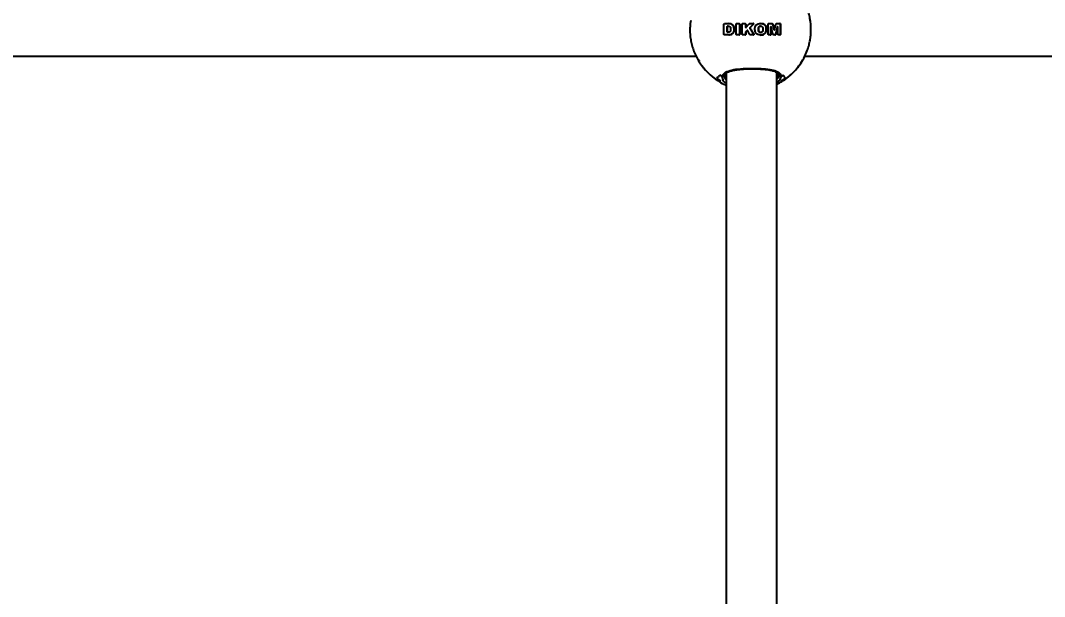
# Model space of a CAD drawing. Header units: millimetres. Extents: x -3650 to 2858, y -2899 to 2376.
# Drawn here: x -625.3 to -303.7, y 248.1 to 428.9 of the extents above; entities that cross this region are included whole.
import ezdxf

# ---------------------------------------------------------------- set-up
doc = ezdxf.new("R2010")
doc.units = ezdxf.units.MM
doc.layers.add('DIKOM_ОБЪЕКТ', color=7, linetype='Continuous')
doc.layers.add('DIKOM_РАЗМЕР_ЗОНА', color=7, linetype='Continuous')
doc.styles.add('style1', font='arial.ttf', dxfattribs={"width": 0.8})
doc.dimstyles.new('1-50', dxfattribs={"dimtxt": 300, "dimasz": 200, "dimexe": 100, "dimexo": 0, "dimgap": 100, "dimtad": 1, "dimdec": 0, "dimtxsty": 'style1', "dimcen": 0, "dimclrd": 7, "dimclre": 7, "dimadec": 1, "dimazin": 2, "dimtfac": 1, "dimtdec": 0, "dimtmove": 0, "dimatfit": 3, "dimfxl": 0, "dimlwd": 25, "dimlwe": 18, "dimarcsym": 0})

# ---------------------------------------------------------------- blocks, each defined once
blk = doc.blocks.new('*D1')
at = {"layer": 'Defpoints', "color": 0, "transparency": 16777216}
for p in [(-3199.48, 2375.76), (417.74, 2375.76), (57.96, -2124.24)]:
    blk.add_point(p, dxfattribs=at)
at = {"layer": 'DIKOM_РАЗМЕР_ЗОНА', "color": 7, "lineweight": 18, "transparency": 16777216}
for p, q in [((417.74, 2375.76), (-3299.48, 2375.76)), ((57.96, -2124.24), (-3299.48, -2124.24))]:
    blk.add_line(p, q, dxfattribs=at)
at = {"layer": 'DIKOM_РАЗМЕР_ЗОНА', "color": 7, "lineweight": 25, "transparency": 16777216}
blk.add_line((-3199.48, -1924.24), (-3199.48, 2175.76), dxfattribs=at)
at = {"layer": 'DIKOM_РАЗМЕР_ЗОНА', "color": 7, "transparency": 16777216}
for points in [[(-3232.81, 2175.76), (-3166.14, 2175.76), (-3199.48, 2375.76)], [(-3232.81, -1924.24), (-3166.14, -1924.24), (-3199.48, -2124.24)]]:
    blk.add_solid(points, dxfattribs=at)
at = {"layer": 'DIKOM_РАЗМЕР_ЗОНА', "color": 0, "transparency": 16777216, "insert": (-3452.65, 125.76), "char_height": 300, "attachment_point": 5, "rotation": 90, "style": 'style1'}
blk.add_mtext('4500', dxfattribs=at)

msp = doc.modelspace()

# ---------------------------------------------------------------- linework, layer by layer
at = {"layer": 'DIKOM_ОБЪЕКТ'}
for p, q in [((-404.41, 427.78), (-404.31, 427.89)), ((-404.31, 427.89), (-404.2, 427.93)), ((-404.2, 427.93), (-404.11, 427.93)), ((-404.11, 427.93), (-402.77, 427.93)), ((-402.77, 427.93), (-402.06, 427.83)), ((-402.06, 427.83), (-402.77, 427.93)), ((-402.06, 427.83), (-401.91, 427.77)), ((-401.91, 427.77), (-402.06, 427.83)), ((-402.06, 427.83), (-402.06, 427.83)), ((-401.91, 427.77), (-401.39, 427.31)), ((-401.4, 427.31), (-401.91, 427.77)), ((-401.91, 427.77), (-401.91, 427.77)), ((-400.29, 427.93), (-399.59, 427.93)), ((-398.39, 427.93), (-397.7, 427.93)), ((-397.36, 426.76), (-396.48, 427.78)), ((-396.15, 427.93), (-395.11, 427.93)), ((-396.06, 426.75), (-395.05, 427.79)), ((-395.05, 427.79), (-396.05, 426.75)), ((-395.05, 427.79), (-395.05, 427.79)), ((-392.14, 427.91), (-392.81, 427.95)), ((-392.14, 427.91), (-392.14, 427.91)), ((-390.24, 427.93), (-389.23, 427.93)), ((-388.54, 425.98), (-388.99, 427.74)), ((-388.98, 427.74), (-388.53, 425.98)), ((-388.44, 425.98), (-388, 427.74)), ((-387.75, 427.93), (-386.75, 427.93)), ((-404.41, 424.61), (-404.41, 427.73)), ((-404.4, 424.56), (-404.41, 424.61)), ((-403.3, 426.94), (-403.3, 425.41)), ((-403.3, 425.41), (-403.3, 426.94)), ((-403.3, 426.94), (-403.3, 426.94)), ((-403.3, 425.41), (-403.3, 425.41)), ((-403.07, 425.21), (-403.07, 425.21)), ((-403.06, 427.14), (-403.06, 427.14)), ((-403.05, 427.14), (-402.87, 427.13)), ((-402.67, 425.24), (-403.05, 425.21)), ((-403.04, 427.14), (-403.04, 427.14)), ((-403.04, 425.21), (-403.04, 425.21)), ((-402.46, 426.98), (-402.37, 426.87)), ((-401.2, 426.87), (-401.4, 427.31)), ((-401.4, 427.31), (-401.39, 427.31)), ((-401.39, 427.31), (-401.2, 426.87)), ((-401.25, 425.31), (-401.12, 425.89)), ((-401.25, 425.31), (-401.24, 425.31)), ((-401.12, 425.89), (-401.24, 425.31)), ((-401.2, 426.87), (-401.12, 425.89)), ((-401.12, 425.89), (-401.2, 426.87)), ((-401.2, 426.87), (-401.2, 426.87)), ((-401.12, 425.89), (-401.12, 425.89)), ((-400.49, 424.61), (-400.49, 427.73)), ((-399.39, 427.73), (-399.39, 424.61)), ((-399.39, 424.61), (-399.39, 427.73)), ((-399.39, 427.73), (-399.39, 427.73)), ((-399.39, 424.61), (-399.39, 424.61)), ((-398.59, 424.61), (-398.59, 427.74)), ((-397.5, 427.73), (-397.5, 426.8)), ((-397.5, 426.8), (-397.5, 427.73)), ((-397.5, 427.73), (-397.5, 427.73)), ((-397.5, 426.8), (-397.5, 426.8)), ((-397.5, 425.07), (-397.5, 424.61)), ((-397.5, 424.61), (-397.5, 425.07)), ((-397.5, 425.07), (-397.5, 425.07)), ((-397.5, 424.61), (-397.5, 424.61)), ((-397.43, 426.73), (-397.42, 426.73)), ((-397.07, 425.71), (-397.36, 425.41)), ((-397.36, 425.41), (-397.07, 425.71)), ((-397.36, 425.41), (-397.36, 425.41)), ((-397.07, 425.71), (-397.07, 425.71)), ((-396.97, 425.76), (-396.97, 425.76)), ((-396.28, 424.59), (-396.84, 425.68)), ((-396.09, 426.44), (-396.09, 426.44)), ((-396.06, 426.75), (-396.05, 426.75)), ((-394.96, 424.58), (-394.96, 424.58)), ((-393.52, 426.53), (-393.52, 425.81)), ((-393.52, 426.53), (-393.52, 426.53)), ((-393.52, 425.81), (-393.52, 426.53)), ((-393.52, 425.81), (-393.4, 425.46)), ((-393.52, 425.81), (-393.52, 425.81)), ((-393.39, 425.46), (-393.52, 425.81)), ((-393.4, 425.46), (-393.39, 425.46)), ((-393.35, 426.94), (-393.35, 426.94)), ((-393.08, 427.13), (-393.08, 427.13)), ((-392.84, 425.16), (-392.83, 425.16)), ((-392.82, 427.18), (-392.82, 427.18)), ((-392.11, 425.81), (-392.23, 425.45)), ((-392.1, 426.45), (-392.11, 425.81)), ((-391.13, 425.4), (-391.12, 425.4)), ((-391.1, 426.87), (-391.1, 426.87)), ((-390.44, 424.61), (-390.44, 427.73)), ((-389.57, 424.61), (-389.57, 426.9)), ((-389.57, 426.9), (-389.56, 426.9)), ((-389.57, 424.61), (-389.56, 424.61)), ((-389.56, 426.9), (-389.56, 424.61)), ((-389.54, 426.92), (-389.54, 426.92)), ((-388.94, 424.61), (-389.51, 426.9)), ((-388.54, 425.98), (-388.53, 425.98)), ((-388.49, 425.95), (-388.49, 425.95)), ((-387.47, 426.9), (-388.05, 424.61)), ((-388.05, 424.61), (-387.47, 426.9)), ((-388.05, 424.61), (-388.05, 424.61)), ((-387.47, 426.9), (-387.47, 426.9)), ((-387.44, 426.92), (-387.45, 426.92)), ((-387.42, 424.61), (-387.42, 426.9)), ((-386.56, 424.61), (-386.56, 427.73)), ((-386.56, 427.73), (-386.55, 427.73)), ((-386.56, 424.61), (-386.55, 424.61)), ((-386.55, 427.73), (-386.55, 424.61)), ((-404.19, 424.42), (-404.32, 424.47)), ((-404.11, 424.41), (-404.19, 424.42)), ((-402.76, 424.41), (-404.11, 424.41)), ((-402.63, 424.42), (-402.76, 424.41)), ((-402.75, 424.41), (-402.63, 424.42)), ((-402.1, 424.51), (-402.63, 424.42)), ((-402.63, 424.42), (-402.11, 424.51)), ((-402.63, 424.42), (-402.63, 424.42)), ((-402.11, 424.51), (-402.1, 424.51)), ((-399.59, 424.41), (-400.29, 424.41)), ((-397.7, 424.41), (-398.39, 424.41)), ((-395.05, 424.41), (-395.99, 424.41)), ((-392.8, 424.35), (-392.13, 424.44)), ((-392.13, 424.44), (-392.13, 424.44)), ((-389.76, 424.41), (-390.24, 424.41)), ((-388.29, 424.41), (-388.69, 424.41)), ((-386.75, 424.41), (-387.23, 424.41)), ((-678.92, 417.76), (-413.11, 417.76)), ((-412.23, 416.52), (-412.15, 416.26)), ((-412.04, 415.93), (-411.99, 415.77)), ((-378.92, 417.76), (-113.11, 417.76)), ((-403.67, 412.34), (-403.67, 139.7)), ((-387.67, 139.51), (-387.67, 412.53)), ((-387.2, 411.73), (-387.17, 411.82)), ((-404.61, 410.25), (-404.89, 411.34)), ((-404.09, 411.56), (-404.07, 411.48)), ((-386.41, 411.34), (-386.73, 410.53)), ((-385.84, 410.01), (-386.35, 409.94)), ((-385.76, 410.3), (-385.76, 410.02))]:
    msp.add_line(p, q, dxfattribs=at)
for centre, radius, start, end in [((-395.99, 426.01), 18.99, 212.6297, 237.3346), ((-396.01, 426.01), 18.99, 302.6645, 327.3711), ((-395.7, 425.93), 17.24, 234.9385, 237.7832), ((-395.62, 425.96), 17.27, 302.2198, 305.0585), ((-395.83, 426.02), 18.67, 234.3734, 239.4081), ((-395.85, 426.02), 18.67, 300.5919, 305.6266)]:
    msp.add_arc(centre, radius, start, end, dxfattribs=at)
for points, knots in [([(-376.99, 426.02), (-377.02, 426.85), (-377.07, 428.01), (-377.34, 429.72), (-377.68, 431.18), (-378.24, 432.88), (-379.01, 434.61), (-380, 436.34), (-381.21, 438.02), (-382.65, 439.6), (-384.19, 440.97), (-385.31, 441.71), (-385.83, 442.04)], [0, 0, 0, 0, 0.129772, 0.183154, 0.271804, 0.364324, 0.464038, 0.568646, 0.677255, 0.789169, 0.9039, 1, 1, 1, 1]), ([(-414.73, 428.9), (-414.8, 428.58), (-414.99, 427.69), (-415.02, 425.7), (-414.97, 423.92), (-414.75, 422.99), (-414.73, 422.89)], [0, 0, 0, 0, 0.17298, 0.481717, 0.944279, 1, 1, 1, 1]), ([(-404.41, 427.73), (-404.41, 427.74), (-404.41, 427.76), (-404.41, 427.78), (-404.41, 427.78)], [0, 0, 0, 0, 0.539262, 1, 1, 1, 1]), ([(-400.49, 427.73), (-400.49, 427.76), (-400.48, 427.8), (-400.45, 427.86), (-400.4, 427.9), (-400.34, 427.93), (-400.3, 427.93), (-400.29, 427.93)], [0, 0, 0, 0, 0.210779, 0.421568, 0.633276, 0.854079, 1, 1, 1, 1]), ([(-399.39, 427.73), (-399.4, 427.76), (-399.4, 427.8), (-399.44, 427.86), (-399.5, 427.91), (-399.55, 427.93), (-399.59, 427.93), (-399.6, 427.93)], [0, 0, 0, 0, 0.21964, 0.43883, 0.666547, 0.904071, 1, 1, 1, 1]), ([(-399.59, 427.93), (-399.57, 427.93), (-399.52, 427.92), (-399.45, 427.88), (-399.41, 427.82), (-399.39, 427.77), (-399.39, 427.74), (-399.39, 427.73)], [0, 0, 0, 0, 0.240873, 0.481833, 0.721936, 0.953804, 1, 1, 1, 1]), ([(-398.59, 427.74), (-398.59, 427.76), (-398.59, 427.8), (-398.55, 427.86), (-398.51, 427.9), (-398.45, 427.93), (-398.41, 427.93), (-398.39, 427.93)], [0, 0, 0, 0, 0.207862, 0.415928, 0.622542, 0.831295, 1, 1, 1, 1]), ([(-397.7, 427.93), (-397.68, 427.93), (-397.63, 427.92), (-397.57, 427.89), (-397.52, 427.83), (-397.5, 427.78), (-397.5, 427.74), (-397.5, 427.73)], [0, 0, 0, 0, 0.228841, 0.457649, 0.687824, 0.916882, 1, 1, 1, 1]), ([(-397.5, 427.73), (-397.51, 427.76), (-397.51, 427.8), (-397.55, 427.87), (-397.61, 427.91), (-397.66, 427.93), (-397.69, 427.93), (-397.7, 427.93)], [0, 0, 0, 0, 0.224377, 0.448545, 0.676077, 0.906257, 1, 1, 1, 1]), ([(-396.48, 427.78), (-396.44, 427.82), (-396.36, 427.89), (-396.24, 427.93), (-396.17, 427.93), (-396.15, 427.93)], [0, 0, 0, 0, 0.427552, 0.855209, 1, 1, 1, 1]), ([(-395.11, 427.93), (-395.1, 427.93), (-395.08, 427.93), (-395.06, 427.91), (-395.04, 427.89), (-395.03, 427.86), (-395.03, 427.84), (-395.03, 427.81), (-395.04, 427.8), (-395.05, 427.79)], [0, 0, 0, 0, 0.146757, 0.29385, 0.44112, 0.590332, 0.739886, 0.88992, 1, 1, 1, 1]), ([(-395.05, 427.79), (-395.05, 427.8), (-395.03, 427.81), (-395.03, 427.84), (-395.03, 427.87), (-395.04, 427.9), (-395.07, 427.92), (-395.09, 427.93), (-395.11, 427.93), (-395.11, 427.93)], [0, 0, 0, 0, 0.149735, 0.298744, 0.449194, 0.598837, 0.748285, 0.896886, 1, 1, 1, 1]), ([(-394.54, 426.85), (-394.48, 427.02), (-394.35, 427.34), (-394, 427.69), (-393.72, 427.82), (-393.58, 427.88)], [0, 0, 0, 0, 0.356965, 0.695181, 1, 1, 1, 1]), ([(-393.58, 427.88), (-393.27, 427.94), (-392.78, 428.03), (-392.31, 427.94), (-392.14, 427.91)], [0, 0, 0, 0, 0.646361, 1, 1, 1, 1]), ([(-392.14, 427.91), (-391.98, 427.84), (-391.66, 427.72), (-391.29, 427.34), (-391.16, 427.03), (-391.1, 426.87)], [0, 0, 0, 0, 0.338135, 0.676392, 1, 1, 1, 1]), ([(-391.1, 426.87), (-391.16, 427.03), (-391.29, 427.35), (-391.67, 427.72), (-391.98, 427.84), (-392.14, 427.91)], [0, 0, 0, 0, 0.330548, 0.660919, 1, 1, 1, 1]), ([(-390.44, 427.73), (-390.44, 427.76), (-390.44, 427.8), (-390.41, 427.85), (-390.37, 427.9), (-390.31, 427.93), (-390.27, 427.93), (-390.24, 427.93)], [0, 0, 0, 0, 0.191214, 0.381626, 0.580601, 0.791015, 1, 1, 1, 1]), ([(-389.23, 427.93), (-389.2, 427.93), (-389.14, 427.92), (-389.06, 427.87), (-389, 427.81), (-388.99, 427.76), (-388.98, 427.74)], [0, 0, 0, 0, 0.285038, 0.570439, 0.836465, 1, 1, 1, 1]), ([(-388, 427.74), (-387.98, 427.77), (-387.95, 427.83), (-387.88, 427.9), (-387.81, 427.93), (-387.76, 427.93), (-387.75, 427.93)], [0, 0, 0, 0, 0.289927, 0.578606, 0.898338, 1, 1, 1, 1]), ([(-386.56, 427.73), (-386.56, 427.75), (-386.57, 427.79), (-386.6, 427.85), (-386.64, 427.89), (-386.69, 427.92), (-386.73, 427.93), (-386.76, 427.93)], [0, 0, 0, 0, 0.180159, 0.360108, 0.545111, 0.7544, 1, 1, 1, 1]), ([(-386.75, 427.93), (-386.72, 427.93), (-386.67, 427.92), (-386.61, 427.87), (-386.57, 427.81), (-386.56, 427.76), (-386.56, 427.74), (-386.55, 427.73)], [0, 0, 0, 0, 0.32222, 0.54744, 0.773797, 0.968923, 1, 1, 1, 1]), ([(-404.32, 424.47), (-404.34, 424.48), (-404.37, 424.51), (-404.39, 424.55), (-404.4, 424.56)], [0, 0, 0, 0, 0.555605, 1, 1, 1, 1]), ([(-403.05, 427.14), (-403.09, 427.13), (-403.16, 427.13), (-403.23, 427.08), (-403.28, 427.01), (-403.3, 426.96), (-403.3, 426.94)], [0, 0, 0, 0, 0.323724, 0.603238, 0.807326, 1, 1, 1, 1]), ([(-403.3, 426.94), (-403.29, 426.96), (-403.28, 427.01), (-403.24, 427.07), (-403.18, 427.11), (-403.11, 427.14), (-403.07, 427.14), (-403.05, 427.14)], [0, 0, 0, 0, 0.193575, 0.386666, 0.591822, 0.825235, 1, 1, 1, 1]), ([(-403.3, 425.41), (-403.3, 425.39), (-403.29, 425.34), (-403.25, 425.28), (-403.19, 425.24), (-403.13, 425.21), (-403.09, 425.21), (-403.07, 425.21)], [0, 0, 0, 0, 0.194855, 0.389477, 0.596351, 0.83203, 1, 1, 1, 1]), ([(-403.05, 425.21), (-403.08, 425.21), (-403.15, 425.22), (-403.23, 425.27), (-403.28, 425.33), (-403.29, 425.38), (-403.3, 425.41), (-403.3, 425.41)], [0, 0, 0, 0, 0.309821, 0.579066, 0.779634, 0.961003, 1, 1, 1, 1]), ([(-402.87, 427.13), (-402.77, 427.11), (-402.62, 427.08), (-402.5, 427), (-402.46, 426.98)], [0, 0, 0, 0, 0.709287, 1, 1, 1, 1]), ([(-402.38, 425.43), (-402.43, 425.37), (-402.52, 425.29), (-402.63, 425.25), (-402.67, 425.24)], [0, 0, 0, 0, 0.617493, 1, 1, 1, 1]), ([(-402.27, 425.66), (-402.29, 425.6), (-402.31, 425.52), (-402.36, 425.45), (-402.38, 425.43)], [0, 0, 0, 0, 0.688495, 1, 1, 1, 1]), ([(-402.37, 426.87), (-402.33, 426.8), (-402.28, 426.71), (-402.26, 426.61), (-402.26, 426.59)], [0, 0, 0, 0, 0.786316, 1, 1, 1, 1]), ([(-402.26, 426.59), (-402.24, 426.33), (-402.21, 426.02), (-402.26, 425.71), (-402.27, 425.66)], [0, 0, 0, 0, 0.827854, 1, 1, 1, 1]), ([(-402.11, 424.51), (-401.93, 424.6), (-401.58, 424.78), (-401.36, 425.13), (-401.25, 425.31)], [0, 0, 0, 0, 0.489719, 1, 1, 1, 1]), ([(-401.24, 425.31), (-401.34, 425.15), (-401.53, 424.84), (-401.87, 424.61), (-402.06, 424.53), (-402.1, 424.51)], [0, 0, 0, 0, 0.445494, 0.889279, 1, 1, 1, 1]), ([(-400.29, 424.41), (-400.31, 424.42), (-400.36, 424.42), (-400.42, 424.45), (-400.46, 424.5), (-400.49, 424.56), (-400.49, 424.6), (-400.49, 424.61)], [0, 0, 0, 0, 0.220242, 0.440906, 0.651164, 0.848072, 1, 1, 1, 1]), ([(-399.39, 424.61), (-399.39, 424.59), (-399.4, 424.55), (-399.43, 424.49), (-399.48, 424.44), (-399.54, 424.42), (-399.57, 424.41), (-399.59, 424.41)], [0, 0, 0, 0, 0.206678, 0.412696, 0.625969, 0.848689, 1, 1, 1, 1]), ([(-399.59, 424.41), (-399.57, 424.42), (-399.52, 424.42), (-399.46, 424.46), (-399.41, 424.51), (-399.39, 424.57), (-399.39, 424.6), (-399.39, 424.61)], [0, 0, 0, 0, 0.228824, 0.457487, 0.685239, 0.90505, 1, 1, 1, 1]), ([(-398.39, 424.41), (-398.41, 424.41), (-398.46, 424.42), (-398.52, 424.45), (-398.56, 424.5), (-398.59, 424.55), (-398.59, 424.59), (-398.59, 424.61)], [0, 0, 0, 0, 0.208546, 0.417111, 0.621617, 0.820502, 1, 1, 1, 1]), ([(-397.5, 424.61), (-397.5, 424.59), (-397.5, 424.55), (-397.54, 424.49), (-397.59, 424.44), (-397.64, 424.42), (-397.68, 424.41), (-397.7, 424.41)], [0, 0, 0, 0, 0.209288, 0.418546, 0.63066, 0.845645, 1, 1, 1, 1]), ([(-397.7, 424.41), (-397.68, 424.42), (-397.63, 424.42), (-397.57, 424.45), (-397.53, 424.5), (-397.5, 424.56), (-397.5, 424.6), (-397.5, 424.61)], [0, 0, 0, 0, 0.214854, 0.429824, 0.645568, 0.860096, 1, 1, 1, 1]), ([(-397.5, 426.8), (-397.5, 426.8), (-397.49, 426.78), (-397.48, 426.76), (-397.47, 426.74), (-397.44, 426.73), (-397.42, 426.73), (-397.39, 426.73), (-397.38, 426.74), (-397.37, 426.75), (-397.36, 426.76)], [0, 0, 0, 0, 0.130881, 0.262001, 0.393831, 0.52773, 0.662669, 0.79712, 0.930353, 1, 1, 1, 1]), ([(-397.43, 426.73), (-397.43, 426.73), (-397.44, 426.73), (-397.46, 426.73), (-397.48, 426.75), (-397.49, 426.77), (-397.5, 426.79), (-397.5, 426.8), (-397.5, 426.8)], [0, 0, 0, 0, 0.05376, 0.263126, 0.474284, 0.684828, 0.893291, 1, 1, 1, 1]), ([(-397.36, 425.41), (-397.39, 425.37), (-397.46, 425.3), (-397.49, 425.17), (-397.5, 425.09), (-397.5, 425.07)], [0, 0, 0, 0, 0.404755, 0.809857, 1, 1, 1, 1]), ([(-397.5, 425.07), (-397.5, 425.12), (-397.49, 425.22), (-397.43, 425.34), (-397.38, 425.4), (-397.36, 425.41)], [0, 0, 0, 0, 0.401091, 0.80203, 1, 1, 1, 1]), ([(-396.84, 425.68), (-396.85, 425.69), (-396.87, 425.72), (-396.91, 425.75), (-396.96, 425.76), (-397.01, 425.75), (-397.04, 425.74), (-397.06, 425.72), (-397.07, 425.71)], [0, 0, 0, 0, 0.179894, 0.359811, 0.540804, 0.72315, 0.906348, 1, 1, 1, 1]), ([(-397.07, 425.71), (-397.06, 425.72), (-397.03, 425.75), (-397, 425.76), (-396.97, 425.76), (-396.97, 425.76)], [0, 0, 0, 0, 0.431827, 0.863621, 1, 1, 1, 1]), ([(-395.99, 424.41), (-396.03, 424.42), (-396.11, 424.43), (-396.21, 424.49), (-396.26, 424.56), (-396.28, 424.59)], [0, 0, 0, 0, 0.330766, 0.66151, 1, 1, 1, 1]), ([(-396.09, 426.44), (-396.1, 426.47), (-396.13, 426.52), (-396.13, 426.62), (-396.1, 426.7), (-396.07, 426.74), (-396.06, 426.75)], [0, 0, 0, 0, 0.274491, 0.548731, 0.822467, 1, 1, 1, 1]), ([(-396.05, 426.75), (-396.07, 426.73), (-396.11, 426.68), (-396.13, 426.58), (-396.12, 426.5), (-396.1, 426.46), (-396.09, 426.44)], [0, 0, 0, 0, 0.273549, 0.546867, 0.820526, 1, 1, 1, 1]), ([(-396.09, 426.44), (-395.9, 426.13), (-395.52, 425.51), (-395.14, 424.89), (-394.96, 424.58)], [0, 0, 0, 0, 0.498644, 1, 1, 1, 1]), ([(-394.96, 424.58), (-395.15, 424.89), (-395.52, 425.51), (-395.9, 426.13), (-396.09, 426.44)], [0, 0, 0, 0, 0.4986, 1, 1, 1, 1]), ([(-395.06, 424.41), (-395.04, 424.42), (-395.02, 424.42), (-394.98, 424.44), (-394.96, 424.48), (-394.95, 424.51), (-394.95, 424.55), (-394.96, 424.57), (-394.96, 424.58)], [0, 0, 0, 0, 0.171618, 0.343056, 0.514906, 0.687538, 0.86136, 1, 1, 1, 1]), ([(-394.96, 424.58), (-394.95, 424.57), (-394.94, 424.55), (-394.94, 424.51), (-394.96, 424.47), (-394.99, 424.44), (-395.02, 424.42), (-395.04, 424.42), (-395.05, 424.41)], [0, 0, 0, 0, 0.173972, 0.347401, 0.521551, 0.694887, 0.867573, 1, 1, 1, 1]), ([(-394.54, 425.5), (-394.58, 425.85), (-394.64, 426.31), (-394.56, 426.75), (-394.54, 426.85)], [0, 0, 0, 0, 0.776351, 1, 1, 1, 1]), ([(-393.68, 424.51), (-393.82, 424.57), (-394.1, 424.71), (-394.4, 425.07), (-394.49, 425.36), (-394.54, 425.5)], [0, 0, 0, 0, 0.337048, 0.674123, 1, 1, 1, 1]), ([(-393.35, 426.94), (-393.4, 426.85), (-393.48, 426.72), (-393.51, 426.58), (-393.52, 426.53)], [0, 0, 0, 0, 0.666962, 1, 1, 1, 1]), ([(-393.52, 426.53), (-393.49, 426.62), (-393.46, 426.77), (-393.37, 426.9), (-393.35, 426.94)], [0, 0, 0, 0, 0.66707, 1, 1, 1, 1]), ([(-393.4, 425.46), (-393.35, 425.4), (-393.25, 425.28), (-393.05, 425.18), (-392.9, 425.17), (-392.84, 425.16)], [0, 0, 0, 0, 0.346898, 0.693666, 1, 1, 1, 1]), ([(-392.77, 425.16), (-392.85, 425.16), (-393, 425.16), (-393.22, 425.27), (-393.34, 425.38), (-393.39, 425.45), (-393.39, 425.46)], [0, 0, 0, 0, 0.320721, 0.641355, 0.961026, 1, 1, 1, 1]), ([(-393.08, 427.13), (-393.15, 427.09), (-393.25, 427.04), (-393.33, 426.96), (-393.35, 426.94)], [0, 0, 0, 0, 0.698895, 1, 1, 1, 1]), ([(-393.35, 426.94), (-393.29, 426.99), (-393.21, 427.07), (-393.11, 427.11), (-393.08, 427.13)], [0, 0, 0, 0, 0.69888, 1, 1, 1, 1]), ([(-393.08, 427.13), (-393, 427.15), (-392.86, 427.19), (-392.72, 427.17), (-392.66, 427.16)], [0, 0, 0, 0, 0.581619, 1, 1, 1, 1]), ([(-392.82, 427.17), (-392.85, 427.17), (-392.94, 427.18), (-393.02, 427.15), (-393.08, 427.13)], [0, 0, 0, 0, 0.329008, 1, 1, 1, 1]), ([(-392.23, 425.45), (-392.28, 425.4), (-392.37, 425.28), (-392.57, 425.18), (-392.71, 425.17), (-392.77, 425.16)], [0, 0, 0, 0, 0.348263, 0.696325, 1, 1, 1, 1]), ([(-392.66, 427.16), (-392.57, 427.12), (-392.43, 427.07), (-392.32, 426.97), (-392.28, 426.94)], [0, 0, 0, 0, 0.662555, 1, 1, 1, 1]), ([(-392.28, 426.94), (-392.23, 426.86), (-392.13, 426.71), (-392.11, 426.53), (-392.1, 426.45)], [0, 0, 0, 0, 0.549017, 1, 1, 1, 1]), ([(-391.12, 425.4), (-391.2, 425.23), (-391.37, 424.91), (-391.75, 424.59), (-392.02, 424.48), (-392.13, 424.44)], [0, 0, 0, 0, 0.378583, 0.757022, 1, 1, 1, 1]), ([(-392.13, 424.44), (-391.96, 424.51), (-391.63, 424.66), (-391.29, 425.03), (-391.17, 425.3), (-391.13, 425.4)], [0, 0, 0, 0, 0.385594, 0.771358, 1, 1, 1, 1]), ([(-391.13, 425.4), (-391.07, 425.76), (-390.99, 426.25), (-391.08, 426.74), (-391.1, 426.87)], [0, 0, 0, 0, 0.724677, 1, 1, 1, 1]), ([(-391.1, 426.87), (-391.05, 426.51), (-390.99, 426.02), (-391.09, 425.53), (-391.12, 425.4)], [0, 0, 0, 0, 0.724271, 1, 1, 1, 1]), ([(-390.24, 424.41), (-390.27, 424.42), (-390.31, 424.42), (-390.37, 424.46), (-390.42, 424.51), (-390.44, 424.57), (-390.44, 424.6), (-390.44, 424.61)], [0, 0, 0, 0, 0.228327, 0.456759, 0.683289, 0.900244, 1, 1, 1, 1]), ([(-389.77, 424.41), (-389.74, 424.41), (-389.7, 424.42), (-389.64, 424.45), (-389.6, 424.5), (-389.57, 424.56), (-389.57, 424.6), (-389.57, 424.61)], [0, 0, 0, 0, 0.217068, 0.434586, 0.640328, 0.831116, 1, 1, 1, 1]), ([(-389.56, 424.61), (-389.57, 424.59), (-389.57, 424.55), (-389.59, 424.5), (-389.63, 424.45), (-389.68, 424.42), (-389.73, 424.41), (-389.76, 424.41), (-389.76, 424.41)], [0, 0, 0, 0, 0.181803, 0.363826, 0.545767, 0.735267, 0.937699, 1, 1, 1, 1]), ([(-389.57, 426.9), (-389.57, 426.9), (-389.56, 426.9), (-389.56, 426.91), (-389.55, 426.92), (-389.55, 426.92), (-389.54, 426.92), (-389.54, 426.92)], [0, 0, 0, 0, 0.229549, 0.455475, 0.69484, 0.950571, 1, 1, 1, 1]), ([(-389.51, 426.9), (-389.52, 426.9), (-389.52, 426.91), (-389.53, 426.91), (-389.53, 426.92), (-389.54, 426.92), (-389.55, 426.91), (-389.56, 426.91), (-389.56, 426.9), (-389.56, 426.9), (-389.56, 426.9)], [0, 0, 0, 0, 0.123131, 0.247345, 0.378196, 0.51835, 0.66422, 0.809576, 0.948527, 1, 1, 1, 1]), ([(-388.69, 424.41), (-388.72, 424.42), (-388.78, 424.42), (-388.86, 424.47), (-388.92, 424.54), (-388.93, 424.59), (-388.94, 424.61)], [0, 0, 0, 0, 0.283999, 0.568214, 0.844261, 1, 1, 1, 1]), ([(-388.49, 425.95), (-388.49, 425.95), (-388.5, 425.95), (-388.51, 425.95), (-388.53, 425.96), (-388.54, 425.97), (-388.54, 425.98), (-388.54, 425.98)], [0, 0, 0, 0, 0.019191, 0.319595, 0.619241, 0.896697, 1, 1, 1, 1]), ([(-388.53, 425.98), (-388.53, 425.98), (-388.53, 425.97), (-388.52, 425.96), (-388.5, 425.95), (-388.48, 425.95), (-388.47, 425.95), (-388.45, 425.96), (-388.44, 425.97), (-388.44, 425.98), (-388.44, 425.98)], [0, 0, 0, 0, 0.120387, 0.240388, 0.369583, 0.510883, 0.660788, 0.80996, 0.948251, 1, 1, 1, 1]), ([(-388.3, 424.41), (-388.27, 424.42), (-388.21, 424.42), (-388.13, 424.47), (-388.07, 424.54), (-388.06, 424.59), (-388.05, 424.61)], [0, 0, 0, 0, 0.282078, 0.565073, 0.822877, 1, 1, 1, 1]), ([(-388.05, 424.61), (-388.06, 424.58), (-388.07, 424.53), (-388.12, 424.47), (-388.19, 424.43), (-388.25, 424.41), (-388.28, 424.41), (-388.29, 424.41)], [0, 0, 0, 0, 0.216543, 0.432748, 0.66008, 0.912224, 1, 1, 1, 1]), ([(-387.42, 426.9), (-387.42, 426.9), (-387.42, 426.9), (-387.43, 426.91), (-387.43, 426.91), (-387.44, 426.92), (-387.45, 426.92), (-387.46, 426.91), (-387.47, 426.91), (-387.47, 426.9), (-387.47, 426.9)], [0, 0, 0, 0, 0.113715, 0.227195, 0.348183, 0.486356, 0.64095, 0.805995, 0.963944, 1, 1, 1, 1]), ([(-387.47, 426.9), (-387.47, 426.9), (-387.47, 426.91), (-387.46, 426.91), (-387.45, 426.92), (-387.45, 426.92), (-387.45, 426.92)], [0, 0, 0, 0, 0.296308, 0.591086, 0.920694, 1, 1, 1, 1]), ([(-387.23, 424.41), (-387.26, 424.42), (-387.31, 424.43), (-387.38, 424.49), (-387.41, 424.55), (-387.42, 424.59), (-387.42, 424.61)], [0, 0, 0, 0, 0.320894, 0.609102, 0.826758, 1, 1, 1, 1]), ([(-386.55, 424.61), (-386.56, 424.6), (-386.56, 424.56), (-386.58, 424.5), (-386.62, 424.46), (-386.67, 424.43), (-386.72, 424.41), (-386.74, 424.41), (-386.75, 424.41)], [0, 0, 0, 0, 0.169246, 0.338489, 0.511846, 0.706977, 0.934123, 1, 1, 1, 1]), ([(-386.75, 424.41), (-386.73, 424.42), (-386.68, 424.42), (-386.62, 424.47), (-386.57, 424.52), (-386.56, 424.58), (-386.56, 424.61), (-386.56, 424.61)], [0, 0, 0, 0, 0.301105, 0.521286, 0.74264, 0.930853, 1, 1, 1, 1]), ([(-385.83, 410), (-385.66, 410.1), (-384.83, 410.58), (-383.49, 411.68), (-381.84, 413.27), (-380.42, 415.06), (-379.24, 416.96), (-378.34, 418.91), (-377.72, 420.72), (-377.34, 422.34), (-377.06, 424.05), (-377.02, 425.28), (-376.99, 426.02)], [0, 0, 0, 0, 0.030465, 0.151112, 0.271209, 0.390416, 0.508026, 0.622279, 0.727325, 0.807508, 0.883349, 1, 1, 1, 1]), ([(-414.74, 422.89), (-414.73, 422.77), (-414.62, 422.1), (-414.32, 420.86), (-413.76, 419.16), (-413.03, 417.48), (-412.39, 416.42), (-412.08, 415.9)], [0, 0, 0, 0, 0.046682, 0.271629, 0.506412, 0.759429, 1, 1, 1, 1]), ([(-392.13, 424.44), (-392.37, 424.39), (-392.89, 424.29), (-393.41, 424.43), (-393.68, 424.51)], [0, 0, 0, 0, 0.468597, 1, 1, 1, 1]), ([(-412.08, 415.9), (-412.05, 415.85), (-411.68, 415.19), (-411.08, 414.39), (-410.45, 413.7), (-410.29, 413.53)], [0, 0, 0, 0, 0.062772, 0.75837, 1, 1, 1, 1]), ([(-405.6, 411.82), (-405.78, 411.57), (-406.15, 411.08), (-406.52, 410.92), (-406.71, 410.84)], [0, 0, 0, 0, 0.496486, 1, 1, 1, 1]), ([(-405.6, 411.82), (-405.78, 411.57), (-406.15, 411.08), (-406.52, 410.92), (-406.71, 410.84)], [0, 0, 0, 0, 0.496486, 1, 1, 1, 1]), ([(-404.89, 411.34), (-404.88, 411.4), (-404.77, 411.88), (-404.05, 412.68), (-401.99, 413.4), (-399.55, 413.73), (-396.89, 413.87), (-394.11, 413.89), (-391.16, 413.74), (-388.72, 413.36), (-387.06, 412.68), (-386.46, 411.94), (-386.42, 411.46), (-386.41, 411.34)], [0, 0, 0, 0, 0.016179, 0.139893, 0.255654, 0.364059, 0.435114, 0.541734, 0.648231, 0.754187, 0.859594, 0.967107, 1, 1, 1, 1]), ([(-404.89, 411.34), (-404.84, 411.32), (-404.75, 411.27), (-404.58, 411.27), (-404.43, 411.31), (-404.29, 411.4), (-404.19, 411.54), (-404.14, 411.69), (-404.13, 411.78), (-404.13, 411.82)], [0, 0, 0, 0, 0.145327, 0.290768, 0.434639, 0.582119, 0.738526, 0.906203, 1, 1, 1, 1]), ([(-404.13, 411.82), (-404.14, 411.75), (-404.15, 411.62), (-404.25, 411.45), (-404.39, 411.33), (-404.56, 411.27), (-404.73, 411.27), (-404.83, 411.31), (-404.88, 411.34), (-404.89, 411.34)], [0, 0, 0, 0, 0.177687, 0.355443, 0.528446, 0.689334, 0.838847, 0.983045, 1, 1, 1, 1]), ([(-404.15, 411.53), (-404.16, 411.56), (-404.17, 411.61), (-404.14, 411.66), (-404.12, 411.69)], [0, 0, 0, 0, 0.451597, 1, 1, 1, 1]), ([(-404.06, 411.84), (-404.03, 411.92), (-403.97, 412.11), (-403.58, 412.46), (-402.91, 412.83), (-401.95, 413.16), (-400.75, 413.41), (-399.34, 413.58), (-397.79, 413.69), (-396.69, 413.73), (-396.12, 413.73), (-396.1, 413.73)], [0, 0, 0, 0, 0.077584, 0.206864, 0.330327, 0.461851, 0.594333, 0.726337, 0.861276, 0.995181, 1, 1, 1, 1]), ([(-396.1, 413.73), (-395.57, 413.74), (-394.48, 413.74), (-392.89, 413.69), (-391.38, 413.58), (-390.04, 413.4), (-388.92, 413.15), (-388.07, 412.83), (-387.5, 412.46), (-387.23, 412.07), (-387.13, 411.87), (-387.17, 411.71), (-387.17, 411.71)], [0, 0, 0, 0, 0.108838, 0.222115, 0.334392, 0.44541, 0.555645, 0.663689, 0.77198, 0.880323, 0.998514, 1, 1, 1, 1]), ([(-387.67, 410.52), (-387.64, 410.54), (-387.18, 410.95), (-387.19, 411.35), (-387.2, 411.73)], [0, 0, 0, 0, 0.065531, 1, 1, 1, 1]), ([(-387.17, 411.82), (-387.16, 411.75), (-387.15, 411.62), (-387.05, 411.45), (-386.91, 411.33), (-386.74, 411.27), (-386.57, 411.27), (-386.47, 411.31), (-386.42, 411.34), (-386.41, 411.34)], [0, 0, 0, 0, 0.177687, 0.355443, 0.528446, 0.689334, 0.838847, 0.983045, 1, 1, 1, 1]), ([(-386.41, 411.34), (-386.46, 411.32), (-386.55, 411.27), (-386.72, 411.27), (-386.87, 411.31), (-387.01, 411.4), (-387.11, 411.54), (-387.16, 411.69), (-387.17, 411.78), (-387.17, 411.82)], [0, 0, 0, 0, 0.145325, 0.290764, 0.434633, 0.582111, 0.738516, 0.906209, 1, 1, 1, 1]), ([(-384.98, 410.84), (-385.1, 410.92), (-385.34, 411.08), (-385.58, 411.57), (-385.7, 411.82)], [0, 0, 0, 0, 0.496571, 1, 1, 1, 1]), ([(-384.98, 410.84), (-385.1, 410.92), (-385.34, 411.08), (-385.58, 411.57), (-385.7, 411.82)], [0, 0, 0, 0, 0.496571, 1, 1, 1, 1]), ([(-406.37, 410.13), (-406.19, 410), (-405.4, 409.45), (-404.49, 408.95), (-403.72, 408.66), (-403.67, 408.64)], [0, 0, 0, 0, 0.204627, 0.944005, 1, 1, 1, 1]), ([(-403.67, 409.21), (-404.05, 409.49), (-404.53, 409.83), (-404.6, 410.18), (-404.61, 410.25)], [0, 0, 0, 0, 0.795842, 1, 1, 1, 1]), ([(-404.07, 411.48), (-404.11, 411.14), (-404.15, 410.74), (-403.73, 410.35), (-403.67, 410.29)], [0, 0, 0, 0, 0.854481, 1, 1, 1, 1]), ([(-386.73, 410.53), (-386.76, 410.41), (-386.84, 410.06), (-387.34, 409.72), (-387.67, 409.49)], [0, 0, 0, 0, 0.340185, 1, 1, 1, 1]), ([(-387.67, 408.97), (-387.55, 409.02), (-386.9, 409.29), (-386.31, 409.68), (-385.83, 410)], [0, 0, 0, 0, 0.180737, 1, 1, 1, 1])]:
    msp.add_open_spline(points, degree=3, knots=knots, dxfattribs=at)

# ---------------------------------------------------------------- dimensions: what is measured, and where the dimension line sits
at = {"layer": 'DIKOM_РАЗМЕР_ЗОНА'}
dim = msp.add_linear_dim(base=(-3199.48, 2375.76), p1=(57.96, -2124.24), p2=(417.74, 2375.76), angle=90, dimstyle='1-50', dxfattribs=at)
dim.commit()
dim.dimension.update_dxf_attribs({"geometry": '*D1', "text_midpoint": (-3199.48, 125.76), "dimtype": 160})

doc.saveas('drawing.dxf')
